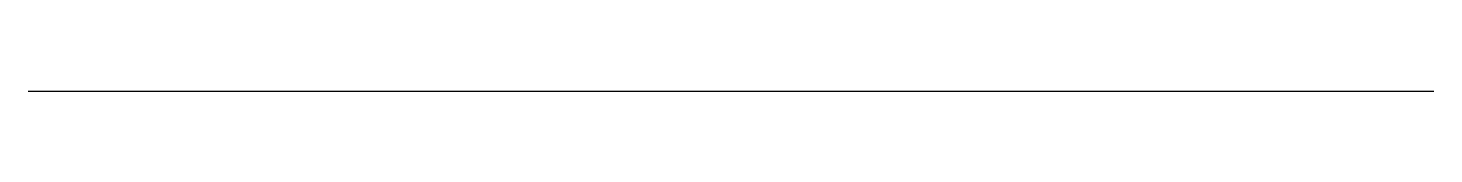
# Model space of a CAD drawing. Extents: x 0 to 50, y 100 to 100.
import ezdxf

# ---------------------------------------------------------------- set-up
doc = ezdxf.new("R2010")
doc.units = 0

# ---------------------------------------------------------------- blocks, each defined once
blk = doc.blocks.new('SHARED')
blk.add_line((0, 100), (50, 100))

msp = doc.modelspace()

# ---------------------------------------------------------------- block references
msp.add_blockref('SHARED', (0, 0))

doc.saveas('drawing.dxf')
